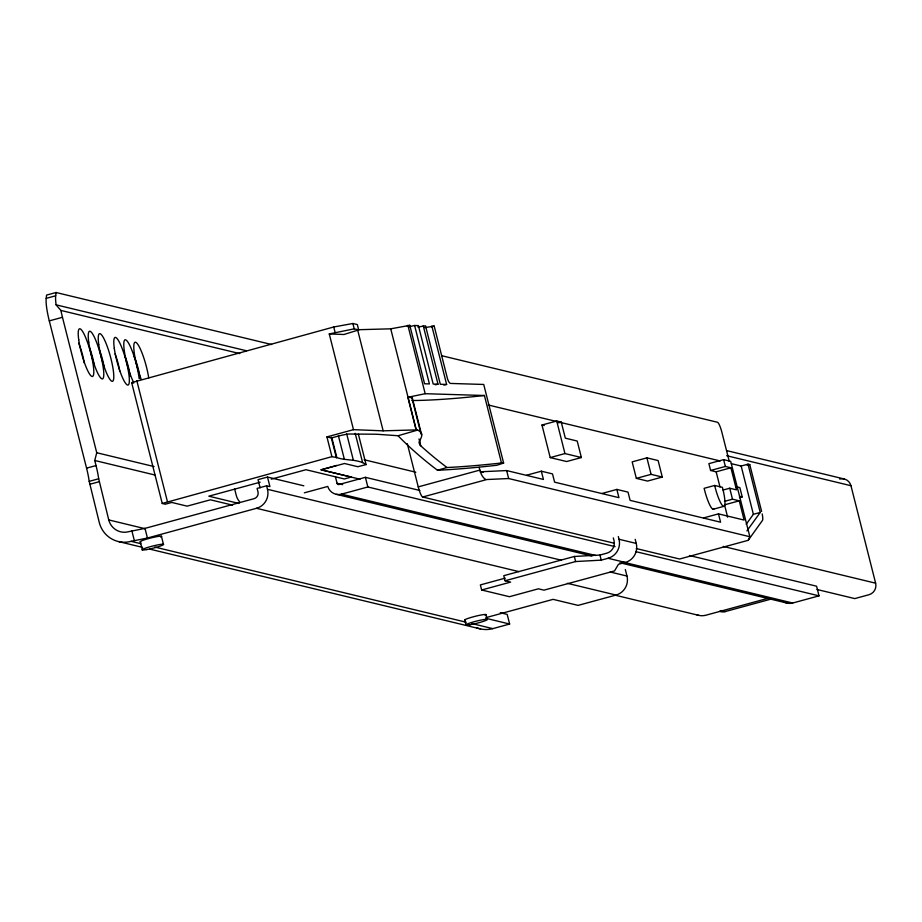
<?xml version="1.0" encoding="UTF-8"?>
<svg xmlns="http://www.w3.org/2000/svg" width="922" height="922" viewBox="0 0 922 922"><rect width="100%" height="100%" fill="white"/><g stroke="black" fill="none" stroke-linecap="round" stroke-linejoin="round"><path stroke-width="1.38" d="M140.836 543.692L131.062 541.329A26.646 26.07 -76.4 0 1 99.276 522.509L89.204 481.353A27.752 5.036 74.8 0 0 86.564 468.146L49.292 320.879A27.752 5.036 74.8 0 1 46.204 298.359L46.584 295.086L56.069 292.505L271.644 344.528M260.108 487.83L258.033 479.636L267.507 477.054L269.927 486.62L266.596 485.813L257.111 488.395L257.999 491.875A5.555 5.428 -76.4 0 1 254.092 498.664L144.996 528.375L128.619 531.694A16.654 16.296 -76.4 0 1 108.75 519.927L98.689 478.772A27.752 5.036 74.8 0 0 96.038 465.564L94.759 460.493L96.741 452.737L62.466 317.295A27.752 5.036 74.8 0 1 60.91 310.437A34.368 3.815 45.7 0 1 56.092 304.825A27.752 5.036 74.8 0 1 55.689 295.778L56.069 292.505M636.318 548.555L679.606 559.009L748.215 540.315L749.863 536.731L730.697 461.346L723.632 459.64L708.88 463.651L710.608 470.474L716.163 471.81L730.904 467.788L736.494 489.87L729.728 488.234L723.021 490.055M746.198 524.272L753.378 514.315L760.224 512.448L748.007 464.158L741.161 466.025L731.377 463.662M746.912 530.899L760.224 512.448M232.551 505.141L210.412 499.805L187.108 506.143L171.769 502.444L165.292 504.207L162.237 503.47L131.662 382.63L333.741 326.987L352.872 323.495L357.321 324.567L358.67 329.915L343.918 334.502L329.258 333.937L353.483 429.664L383.16 430.828L416.306 429.906L390.732 328.82L357.586 329.742L383.16 430.828M162.237 503.47L331.92 456.655L336.841 457.6C346.338 460.954 357.482 458.707 366.08 464.584L357.782 466.716L344.505 463.501L321.329 469.817L351.328 477.054L344.332 478.967L305.989 469.713L271.287 479.163M424.881 327.633L434.181 326.088L447.308 378.032A5.578 1.798 73.9 0 0 450.547 383.437L483.727 384.462L503.619 463.051L496.97 465.241A643.879 62.834 -14.2 0 1 437.501 470.255A773.719 368.892 -5.5 0 1 421.515 457.508A775.148 369.572 -5.5 0 1 398.039 435.737L376.51 434.227L349.323 434.02A11.099 1.083 -14.2 0 0 337.106 436.406L331.367 437.973L326.93 436.89L331.92 456.655M398.039 435.737L417.654 430.067C426.713 434.562 417.931 439.16 419.764 444.646A16.515 7.872 -5.5 0 0 420.743 445.799A761.653 363.13 -5.5 0 0 447.032 467.512A633.472 61.82 -14.2 0 0 501.487 462.982L503.619 463.051M437.501 470.255L447.032 467.512M407.178 326.077L409.783 325.351L424.569 383.771L429.398 383.921L414.612 325.489L409.218 326.757M46.204 298.359L55.689 295.778M49.292 320.879L62.466 317.295M329.258 333.937L354.232 328.843L358.67 329.915M431.438 326.837L434.181 326.088M86.564 468.146L96.038 465.564M89.204 481.353L98.689 478.772M89.607 484.327L99.092 481.745M326.93 436.89L353.483 429.664M260.177 482.194L208.821 496.186L238.936 503.447M541.975 425.019L556.727 421.008L561.256 422.103L565.324 438.169L577.207 441.039L581.379 457.531L566.627 461.542L550.215 457.589L541.975 425.019L544.245 425.572M558.571 422.829L561.256 422.103M304.352 492.821L327.748 486.447A11.652 11.41 -76.4 0 0 341.509 494.146L595.739 555.493M419.879 490.481L365.4 477.331L339.065 484.499A1.66 1.625 -76.4 0 1 337.083 483.324L335.366 476.547M131.062 541.329L147.439 538.022L256.523 508.299L518.786 571.594M341.509 494.146L367.843 486.977L615.089 546.631M407.305 443.678L418.242 486.885L479.866 470.093L479.163 467.35M550.215 457.589L564.956 453.566L581.379 457.531M418.242 486.885A9.992 1.809 74.8 0 0 422.679 497.004L486.839 479.532L508.656 478.53L749.863 536.731M526.6 475.222L541.341 471.2L552.509 473.896L554.595 482.148L618.939 497.673L616.853 489.421L602.112 493.443M646.91 457.854L632.169 461.876L636.341 478.368L647.544 481.077L662.284 477.054L658.112 460.562L646.91 457.854L651.082 474.346L662.284 477.054M636.341 478.368L651.082 474.346M710.608 470.474L725.349 466.451L730.904 467.788M747.143 465.299L749.77 464.584L761.618 511.422M713.063 509.278L723.597 506.409A19.431 3.527 74.8 0 0 722.41 487.323L714.654 485.456L704.12 488.326A19.431 3.527 74.8 0 0 714.066 508.587M724.45 501.384L732.494 499.194L739.271 500.83L744.135 520.066L718.469 513.865L703.728 517.887M739.467 497.65L742.21 496.9L739.847 487.588L735.837 486.62M739.271 500.83L724.519 504.841L727.654 517.207M613.326 537.883L614.017 540.626A10.269 10.05 -76.4 0 1 606.78 553.188L599.934 555.056L574.348 556.462L503.781 575.685L505.06 580.768L510.615 582.105L481.653 589.999L480.362 584.917L505.198 578.152M505.06 580.768L575.639 561.544L601.225 560.15L608.071 558.283L625.289 562.432A15.547 15.213 -76.4 0 0 636.249 543.427L635.2 539.301M625.289 562.432L618.443 564.299L614.536 570.937L543.957 590.149L538.402 588.812L509.44 596.707L481.653 589.999M485.998 617.625L553.096 599.358L578.106 605.385L616.023 595.059A15.547 15.213 -76.4 0 0 626.972 576.043L625.323 569.531M476.674 627.767A26.646 26.07 -76.4 0 0 492.786 628.631L509.636 624.033L507.192 614.398L500.254 612.715M769.294 597.952L705.975 615.193A15.547 15.213 -76.4 0 1 696.583 614.686M719.483 611.286A9.439 9.232 -76.4 0 0 725.176 611.597L772.14 598.804M784.276 601.997A11.652 11.41 -76.4 0 0 792.689 603.023L819.024 595.854L816.581 586.208L689.472 555.54M417.827 327.01L425.515 325.823L440.301 384.255L446.628 384.451L431.842 326.019M435.311 384.808L438.008 384.186L423.233 325.754M443.839 385.096L446.628 384.451M390.732 328.82L409.783 325.351M417.654 430.067L416.122 429.94L407.847 397.278L425.192 393.706L484.419 395.503L501.487 462.982M541.341 471.2L543.427 479.452L506.651 470.566L480.316 471.787A9.992 1.809 74.8 0 1 479.866 470.093M414.612 325.489L418.404 325.604L433.179 384.036L438.008 384.186M407.847 397.278L412.318 397.67A10.903 1.06 -14.2 0 1 411.581 398.465M441.73 355.719L717.477 422.264A9.992 1.809 74.8 0 1 721.914 432.383L729.244 461.334M726.628 450.604L844.022 478.933M726.651 455.71L850.96 485.71L875.623 583.177A9.439 9.232 -76.4 0 1 868.973 594.725L854.752 598.597L817.019 589.492M748.007 464.158L749.77 464.584M488.314 405.012L720.209 460.965M56.104 304.836L246.255 350.717M60.91 310.437L239.766 353.599M739.525 496.255L742.21 496.9M616.853 489.421L628.02 492.118L630.106 500.369L720.578 522.198L718.469 513.865M131.662 382.63L133.702 383.114M483.082 472.456L480.316 471.787L480.811 473.009A9.912 4.241 73.1 0 0 482.632 476.455L483.358 477.412A10.476 4.483 73.1 0 0 485.548 479.244M364.132 459.744L415.834 472.225M723.297 546.423L875.623 583.177M618.328 536.523L619.019 539.266L636.249 543.427M360.029 479.21L320.902 469.771L335.112 465.887A9.439 9.232 -76.4 0 0 336.495 465.403M422.679 497.004L613.983 543.173M636.042 551.69L819.024 595.854M337.083 483.324L342.673 484.672M622.269 561.901L792.689 603.023M267.507 477.054L303.822 485.813M336.334 494.319L591.959 556.012M619.895 562.754L787.515 603.195M266.596 485.813L267.484 489.294L561.233 560.184M610.191 571.997L626.972 576.043M96.741 452.737L154.089 466.578M720.992 610.583L725.176 611.597M94.759 460.493L154.908 475.003M567.41 583.326L616.023 595.059M615.055 595.163L698.864 615.377M108.75 519.927L145.065 528.698M486.021 618.339L509.636 624.033M154.804 547.069L466.244 622.223M471.834 623.572L492.786 628.631M118.869 541.663L142.61 547.391M149.595 549.074L480.593 628.954M748.215 540.315L762.471 520.4A9.992 1.809 74.8 0 0 762.194 513.923M741.161 466.025L753.378 514.315M723.632 459.64L725.349 466.451M729.728 488.234L732.494 499.194M716.163 471.81L720.001 486.989M599.934 555.056L601.225 560.15M556.727 421.008L564.956 453.566M574.348 556.462L575.639 561.544M506.651 470.566L508.656 478.53M485.894 614.513L487.116 619.342M407.881 325.293L425.192 393.706M412.226 397.647L421.585 434.631M411.8 397.601L420.985 433.893M419.014 438.941L420.743 445.799M464.826 620.252L466.048 625.081M419.061 441.88L419.764 444.646M352.872 323.495L354.232 328.843M333.741 326.987L335.089 332.346M358.393 434.204L366.08 464.584M355.212 433.352L362.577 462.452M365.4 477.331L367.843 486.977M346.695 433.847L353.368 460.239M338.409 435.806L344.39 459.421M331.713 437.305L336.841 457.6M331.24 437.431L336.369 457.727M234.637 488.971L236.251 495.333A15.547 15.213 -76.4 0 0 239.582 501.706M136.802 380.625L167.378 501.476M161.396 536.212L163.436 544.245M144.996 528.375L147.439 538.022M140.328 541.952L142.368 549.985M131.869 530.807L134.301 540.453M141.124 379.103A24.698 4.483 74.8 0 1 133.817 348.366A24.698 4.483 74.8 0 1 139.614 347.479A24.698 4.483 74.8 0 1 148.73 377.939M133.552 382.227A24.698 4.483 74.8 0 1 124.032 348.666A24.698 4.483 74.8 0 1 129.61 345.058A24.698 4.483 74.8 0 1 139.13 378.619M140.812 541.998A11.099 1.083 -14.2 0 1 151.162 537.883A11.099 1.083 -14.2 0 1 160.693 537.077M619.019 539.266A15.547 15.213 -76.4 0 1 608.071 558.283M134.186 356.595A17.483 3.169 74.8 0 1 140.075 378.516M125.058 356.272A17.483 3.169 74.8 0 1 130.071 376.107M115.054 353.864A17.483 3.169 74.8 0 1 119.791 371.508M99.495 350.106A17.483 3.169 74.8 0 1 104.232 367.751M89.492 347.698A17.483 3.169 74.8 0 1 94.228 365.343M78.624 343.18A17.483 3.169 74.8 0 1 84.225 362.922M465.299 620.31A11.099 1.083 -14.2 0 1 475.66 616.196A11.099 1.083 -14.2 0 1 485.191 615.377M267.484 489.294A15.547 15.213 -76.4 0 1 256.523 508.299M723.597 506.409A19.431 3.527 74.8 0 1 714.654 485.456M839.7 479.048A9.439 9.232 -76.4 0 1 850.96 485.71M484.419 395.503A633.472 61.82 -14.2 0 1 411.915 400.528M114.282 348.286A24.698 4.483 74.8 0 0 127.605 385.062A24.698 4.483 74.8 0 0 122.845 350.348A24.698 4.483 74.8 0 0 114.282 348.286M88.719 342.108A24.698 4.483 74.8 0 0 102.054 378.896A24.698 4.483 74.8 0 0 97.283 344.183A24.698 4.483 74.8 0 0 88.719 342.108M98.723 344.528A24.698 4.483 74.8 0 0 112.046 381.305A24.698 4.483 74.8 0 0 107.286 346.591A24.698 4.483 74.8 0 0 98.723 344.528M78.716 339.699A24.698 4.483 74.8 0 0 92.05 376.476A24.698 4.483 74.8 0 0 87.29 341.762A24.698 4.483 74.8 0 0 78.716 339.699M146.552 549.604A11.099 1.083 -14.2 0 0 163.597 544.545A11.099 1.083 -14.2 0 0 148.534 547.184A11.099 1.083 -14.2 0 0 146.552 549.604M470.243 624.701A11.099 1.083 -14.2 0 0 487.289 619.642A11.099 1.083 -14.2 0 0 472.214 622.281A11.099 1.083 -14.2 0 0 470.243 624.701"/></g></svg>
